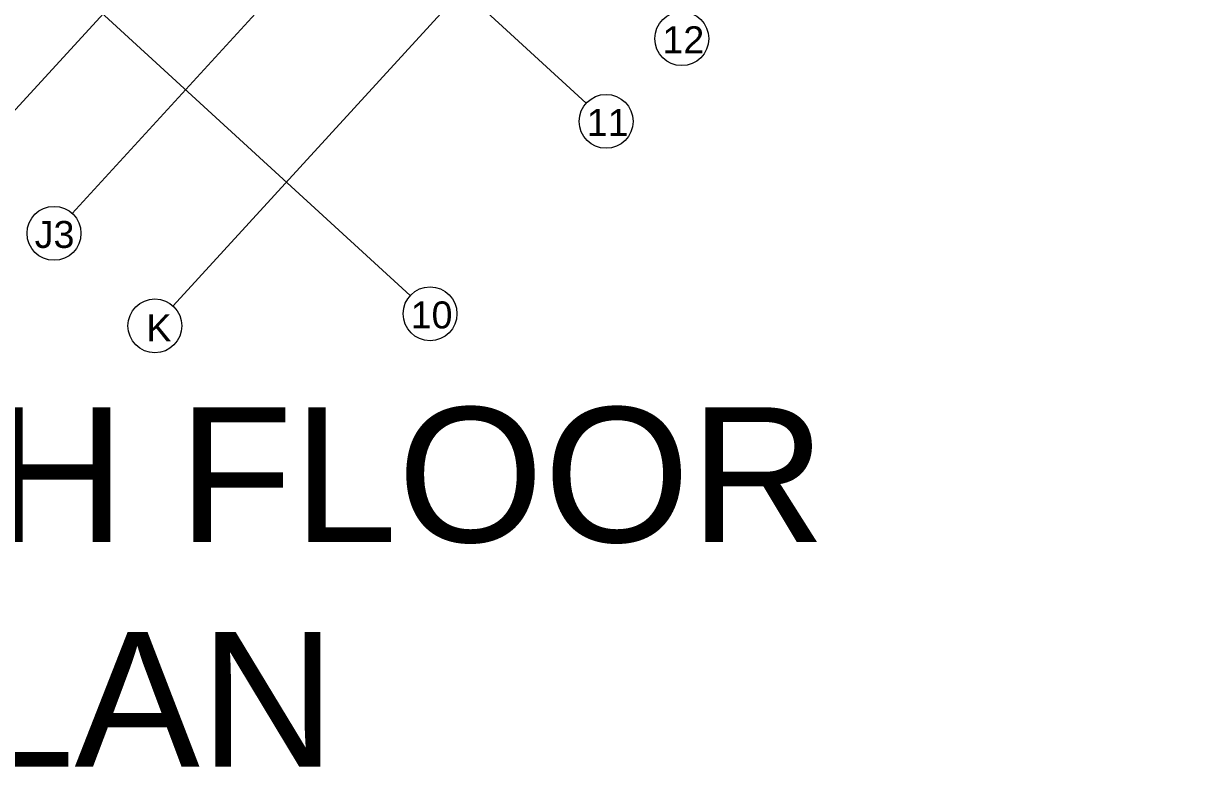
# Model space of a CAD drawing. Header units: metres. Extents: x 750 to 3116, y -341 to 1465.
# Drawn here: x 1608.08 to 1629.59, y 1245 to 1258.8 of the extents above; entities that cross this region are included whole.
import ezdxf

# ---------------------------------------------------------------- set-up
doc = ezdxf.new("R2010")
doc.units = ezdxf.units.M
doc.layers.add('Centre Line', color=7, linetype='Continuous', lineweight=13)
doc.layers.add('Text', color=7, linetype='Continuous')
doc.styles.get("Standard").update_dxf_attribs({"font": 'arial.ttf'})

msp = doc.modelspace()

# ---------------------------------------------------------------- linework, layer by layer
at = {"layer": 'Centre Line', "color": 30, "true_color": 0xf26722}
for p, q in [((1634.543, 1286.247), (1607.454, 1256.674)), ((1618.531, 1257.315), (1587.828, 1285.438)), ((1636.077, 1284.843), (1608.988, 1255.269)), ((1637.95, 1283.127), (1610.861, 1253.553)), ((1615.262, 1253.746), (1584.559, 1281.869))]:
    msp.add_line(p, q, dxfattribs=at)
for centre in [(1620.304, 1258.511), (1618.899, 1256.977), (1608.65, 1254.9), (1615.631, 1253.408), (1610.523, 1253.184)]:
    msp.add_circle(centre, 0.5, dxfattribs=at)

# ---------------------------------------------------------------- texts
at = {"layer": 'Text', "color": 30, "true_color": 0xf26722, "attachment_point": 1}
for s, width, gutter_width, heights, insert, char_height in [('12', 0.83687, 12.5, [0], (1619.945, 1258.74), 0.5), ('11', 0.83687, 12.5, [0], (1618.54, 1257.206), 0.5), ('J3', 0.5, 12.5, [0], (1608.291, 1255.129), 0.5), ('10', 0.83687, 12.5, [0], (1615.271, 1253.637), 0.5), ('K', 0.83687, 12.5, [0], (1610.364, 1253.395), 0.5), ('\\pi2.12181;FOURTH FLOOR \\P\\pi11.44821;PLAN', 31.46395, 0, [8.606], (1593.309, 1251.672), 2.5)]:
    msp.add_mtext_dynamic_manual_height_columns(s, width=width, gutter_width=gutter_width, heights=heights, dxfattribs=dict(at, insert=insert, char_height=char_height))

doc.saveas('drawing.dxf')
